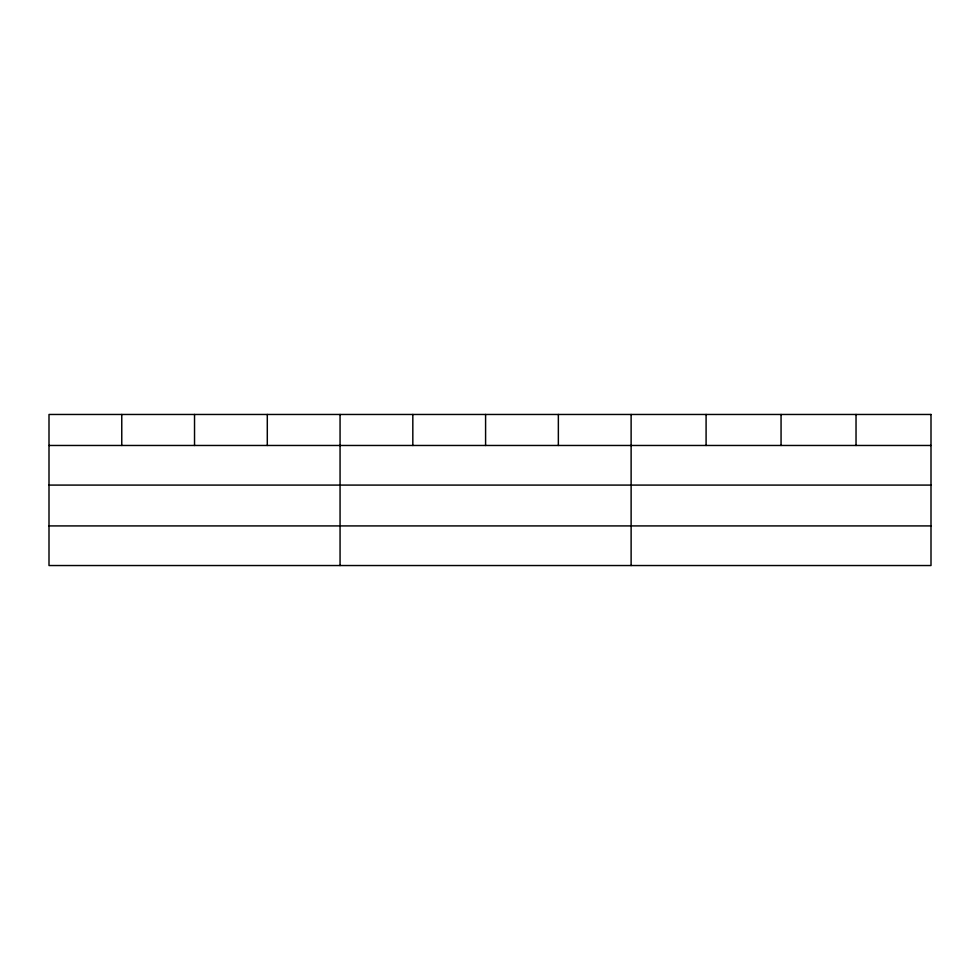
<?xml version="1.0" encoding="UTF-8"?>
<svg xmlns="http://www.w3.org/2000/svg" width="980" height="980" viewBox="0 0 980 980"><rect width="100%" height="100%" fill="white"/><g stroke="black" fill="none" stroke-linecap="round" stroke-linejoin="round"><path stroke-width="1.47" d="M49 445.471L931 445.471M49 485.088L931 485.088M49 525.917L931 525.917M856.03 414.466L856.03 445.471M781.06 414.466L781.06 445.471M706.09 414.466L706.09 445.471M631.12 414.466L631.12 565.534M558.355 414.466L558.355 445.471M485.59 414.466L485.59 445.471M412.825 414.466L412.825 445.471M340.06 414.466L340.06 565.534M267.295 414.466L267.295 445.471M194.53 414.466L194.53 445.471M121.765 414.466L121.765 445.471M931 414.466L49 414.466L49 565.534L931 565.534L931 414.466"/></g></svg>
